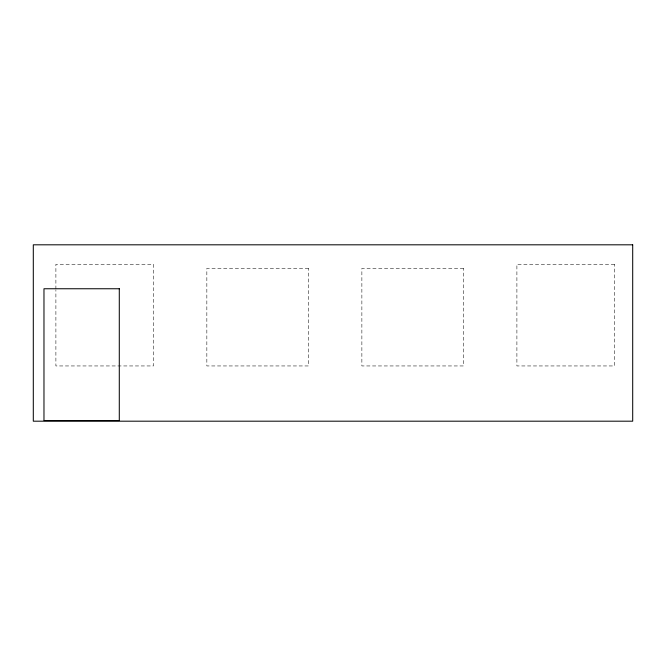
<?xml version="1.0" encoding="UTF-8"?>
<svg xmlns="http://www.w3.org/2000/svg" width="666" height="666" viewBox="0 0 666 666"><rect width="100%" height="100%" fill="white"/><g stroke="black" fill="none" stroke-linecap="round" stroke-linejoin="round"><path stroke-width="0.5" stroke-dasharray="3.33 2.5" d="M55.894 289.177L55.894 264.277L153.496 264.277L153.496 365.95L55.894 365.95L55.894 290.21M614.502 264.277L516.899 264.277L516.899 365.95L614.502 365.95L614.502 264.277M308.525 268.356L206.843 268.356L206.843 365.95L308.525 365.95L308.525 268.356M463.553 268.356L361.871 268.356L361.871 365.95L463.553 365.95L463.553 268.356"/><path stroke-width="1" d="M632.7 244.813L33.3 244.813L33.3 421.187L632.7 421.187L632.7 244.813M119.289 288.753L43.973 288.753L43.973 420.554L119.289 420.554L119.289 288.753"/></g></svg>
